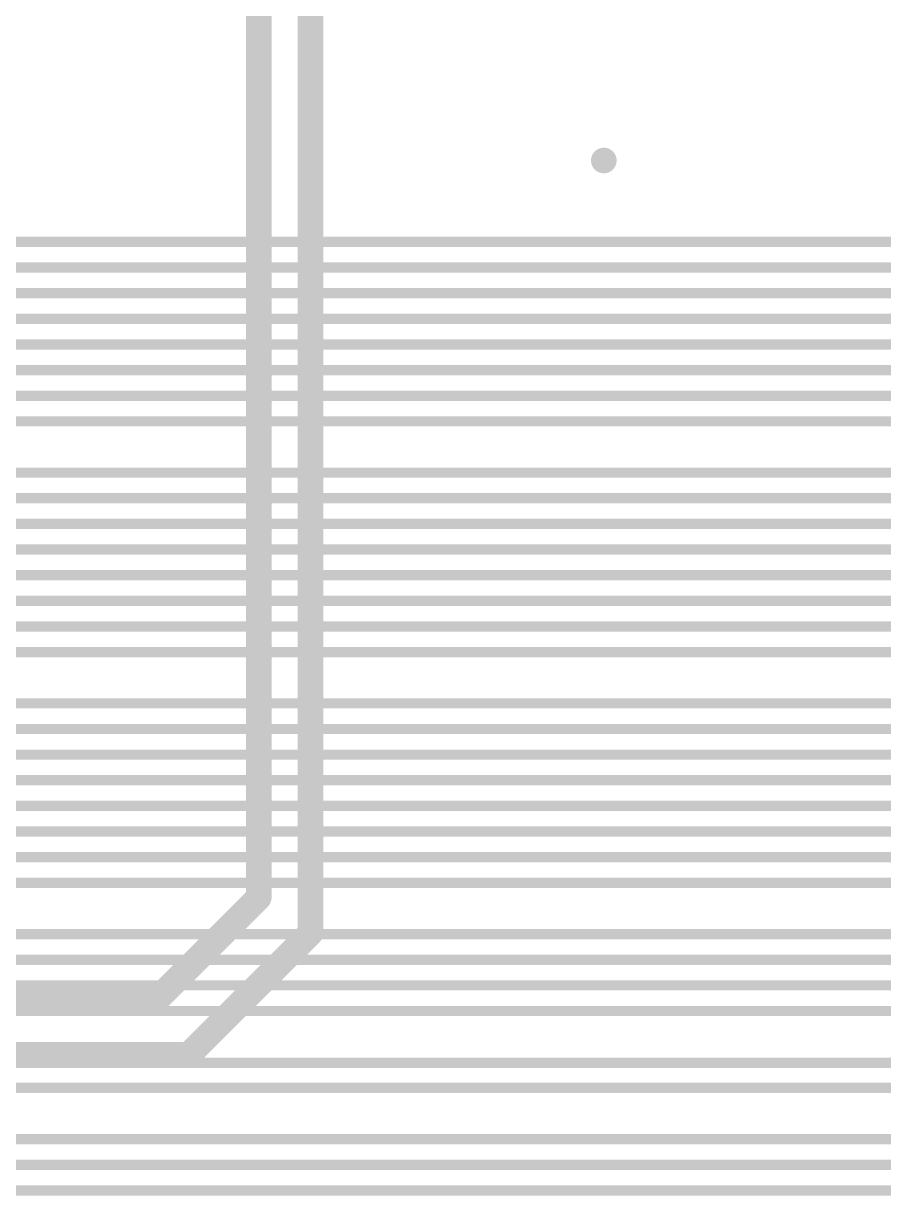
# Model space of a CAD drawing. Extents: x 244 to 457, y 184 to 319.
# Drawn here: x 385.78 to 402.56, y 242.63 to 265.49 of the extents above; entities that cross this region are included whole.
import ezdxf

# ---------------------------------------------------------------- set-up
doc = ezdxf.new("R2010")
doc.units = 0
for name, color, linetype in [('BOTTOMLAYER', 5, 'CONTINUOUS'), ('MULTILAYER', 9, 'CONTINUOUS'), ('TOPLAYER', 1, 'CONTINUOUS'), ('VIAHOLELAYER', 16, 'CONTINUOUS')]:
    doc.layers.add(name, color=color, linetype=linetype)

msp = doc.modelspace()

# ---------------------------------------------------------------- linework, layer by layer
at = {"layer": 'BOTTOMLAYER', "const_width": 0.5}
for points in [[(390.375, 248.44), (390.375, 271.096)], [(391.382, 247.745), (391.382, 270.249)], [(388.43, 246.495), (390.375, 248.44)], [(389.011, 245.374), (391.382, 247.745)], [(369.135, 246.495), (388.43, 246.495)], [(370.114, 245.374), (389.011, 245.374)]]:
    msp.add_lwpolyline(points, dxfattribs=at)
at = {"layer": 'BOTTOMLAYER', "const_width": 0.25}
for points in [[(396.981, 262.816, 1), (397.231, 262.816, 1)], [(390.25, 248.44, 1), (390.5, 248.44, 1)], [(390.25, 248.44, 1), (390.5, 248.44, 1)], [(391.257, 247.745, 1), (391.507, 247.745, 1)], [(391.257, 247.745, 1), (391.507, 247.745, 1)], [(388.305, 246.495, 1), (388.555, 246.495, 1)], [(388.305, 246.495, 1), (388.555, 246.495, 1)], [(388.886, 245.374, 1), (389.136, 245.374, 1)], [(388.886, 245.374, 1), (389.136, 245.374, 1)]]:
    msp.add_lwpolyline(points, format="xyb", close=True, dxfattribs=at)
at = {"layer": 'MULTILAYER', "const_width": 0.25}
msp.add_lwpolyline([(396.981, 262.816, 1), (397.231, 262.816, 1)], format="xyb", close=True, dxfattribs=at)
at = {"layer": 'TOPLAYER', "const_width": 0.25}
msp.add_lwpolyline([(396.981, 262.816, 1), (397.231, 262.816, 1)], format="xyb", close=True, dxfattribs=at)
at = {"layer": 'TOPLAYER', "const_width": 0.2}
for points in [[(381.117, 261.228), (409.044, 261.228)], [(380.91, 260.728), (409.044, 260.728)], [(380.703, 260.228), (409.044, 260.228)], [(380.496, 259.728), (409.044, 259.728)], [(380.289, 259.228), (409.044, 259.228)], [(380.081, 258.728), (409.044, 258.728)], [(379.874, 258.228), (409.044, 258.228)], [(379.667, 257.728), (409.044, 257.728)], [(378.48, 256.728), (409.044, 256.728)], [(378.273, 256.228), (409.044, 256.228)], [(378.065, 255.728), (409.044, 255.728)], [(377.858, 255.228), (409.044, 255.228)], [(377.651, 254.728), (409.044, 254.728)], [(377.444, 254.228), (409.044, 254.228)], [(377.237, 253.728), (409.044, 253.728)], [(377.03, 253.228), (409.044, 253.228)], [(376.122, 252.228), (409.044, 252.228)], [(375.914, 251.728), (409.044, 251.728)], [(375.707, 251.228), (409.044, 251.228)], [(375.5, 250.728), (409.044, 250.728)], [(375.293, 250.228), (409.044, 250.228)], [(375.086, 249.728), (409.044, 249.728)], [(374.879, 249.228), (409.044, 249.228)], [(374.672, 248.728), (409.044, 248.728)], [(373.637, 247.728), (409.044, 247.728)], [(373.43, 247.228), (409.044, 247.228)], [(373.222, 246.728), (409.044, 246.728)], [(373.015, 246.228), (409.044, 246.228)], [(383.101, 245.219), (413.24, 245.219)], [(383.144, 244.728), (409.044, 244.728)], [(382.695, 243.728), (409.044, 243.728)], [(382.729, 243.228), (409.044, 243.228)], [(382.936, 242.728), (409.044, 242.728)]]:
    msp.add_lwpolyline(points, dxfattribs=at)
at = {"layer": 'VIAHOLELAYER', "const_width": 0.15}
msp.add_lwpolyline([(397.031, 262.816, 1), (397.181, 262.816, 1)], format="xyb", close=True, dxfattribs=at)

doc.saveas('drawing.dxf')
